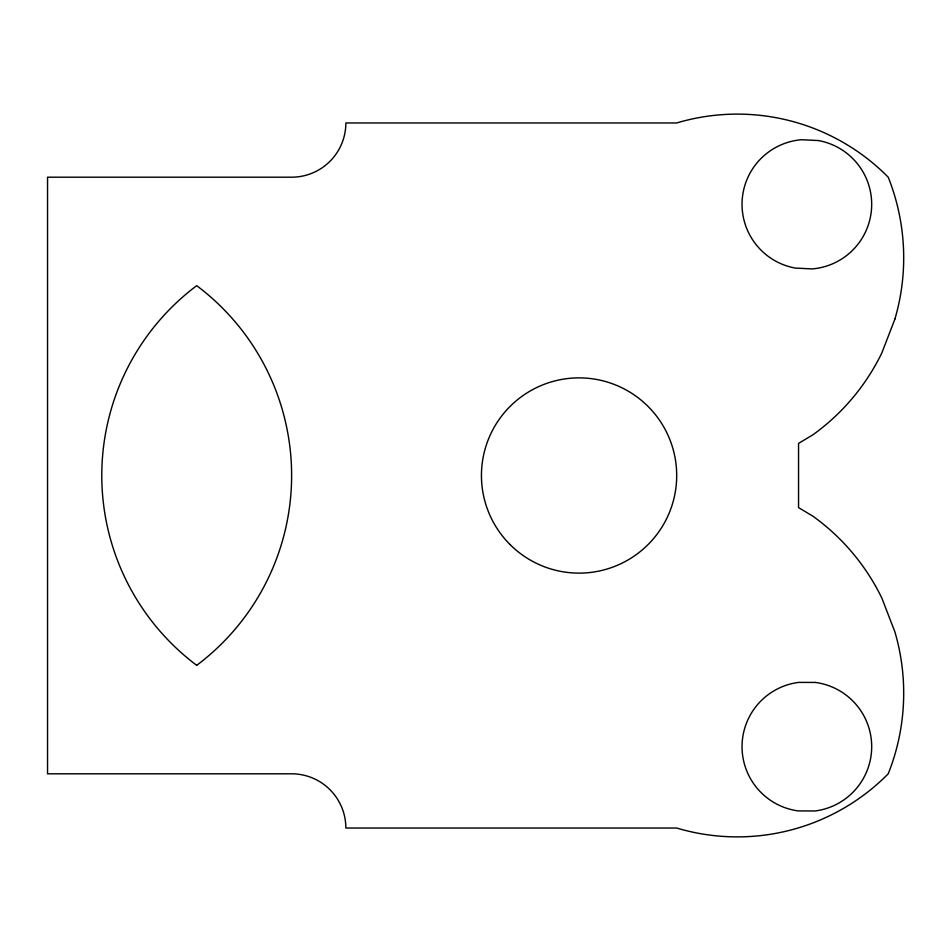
<?xml version="1.0" encoding="UTF-8"?>
<svg xmlns="http://www.w3.org/2000/svg" width="951" height="951" viewBox="0 0 951 951"><rect width="100%" height="100%" fill="white"/><g stroke="black" fill="none" stroke-linecap="round" stroke-linejoin="round"><path stroke-width="1.43" d="M894.915 319.049L881.922 352.75A217.862 217.862 0 0 1 812.772 434.892L798.555 443.392L798.555 507.608L812.772 516.108A217.862 217.862 0 0 1 881.922 598.25L894.915 631.951A217.862 217.862 0 0 1 888.222 773.805A212.061 212.061 0 0 1 676.696 828.036L345.855 828.036A54.243 54.243 0 0 0 291.612 773.805L47.55 773.805L47.55 177.195L291.612 177.195A54.243 54.243 0 0 0 345.855 122.964L676.696 122.964A212.061 212.061 0 0 1 888.222 177.195A217.862 217.862 0 0 1 894.915 319.049M815.482 682.449L798.555 682.402A64.811 64.811 0 0 0 798.258 810.918L815.173 810.965A64.811 64.811 0 0 0 815.482 682.449M818.347 140.534L801.443 139.726A64.811 64.811 0 0 0 795.381 268.099L812.285 268.907A64.811 64.811 0 0 0 818.347 140.534M196.702 665.331A237.286 237.286 0 0 0 196.702 285.669A237.286 237.286 0 0 0 196.702 665.331M510.033 544.531A97.632 97.632 0 0 0 673.367 500.773A97.632 97.632 0 0 0 553.803 381.196A97.632 97.632 0 0 0 510.033 544.531"/></g></svg>
